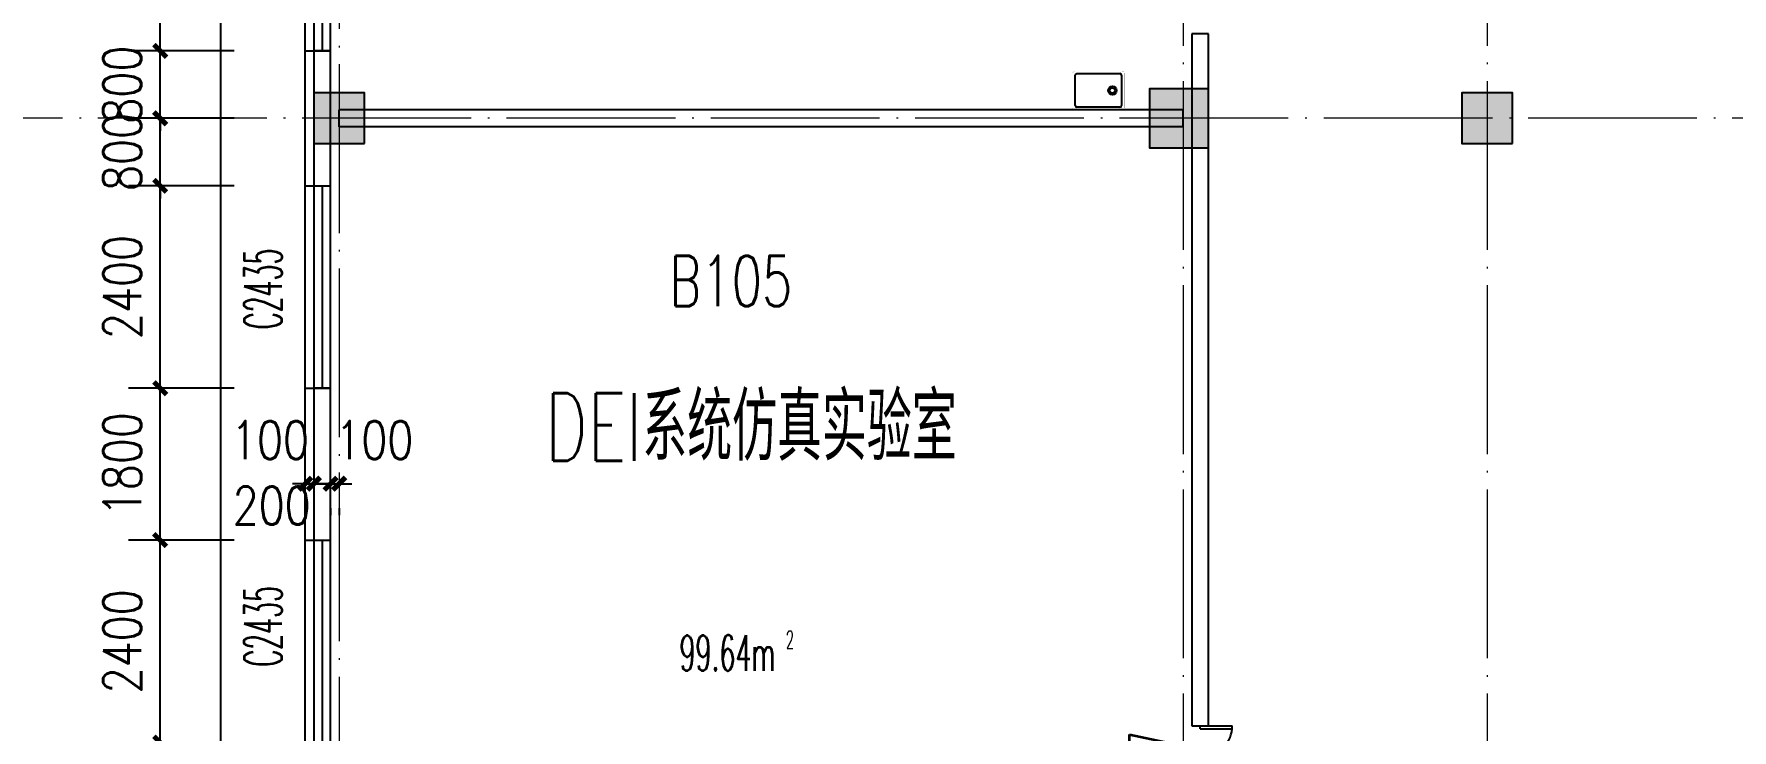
# Model space of a CAD drawing. Extents: x 1417642 to 3570900, y 124798 to 1191112.
# Drawn here: x 1507865 to 1527979, y 712281 to 720533 of the extents above; entities that cross this region are included whole.
import ezdxf

# ---------------------------------------------------------------- set-up
doc = ezdxf.new("R2010")
doc.units = 0
doc.header["$LTSCALE"] = 1000
doc.header["$MEASUREMENT"] = 0
doc.linetypes.add('DOTE', pattern=[2.42, 2, -0.2, 0.02, -0.2])
doc.layers.get('0').update_dxf_attribs({"linetype": 'CONTINUOUS'})
doc.layers.get('Defpoints').update_dxf_attribs({"linetype": 'CONTINUOUS'})
for name, color, linetype in [('colu', 2, 'CONTINUOUS'), ('DOTE', 1, 'DOTE'), ('PUB_DIM', 3, 'CONTINUOUS'), ('PUB_TEXT', 40, 'CONTINUOUS'), ('SPACE', 7, 'CONTINUOUS'), ('SURFACE', 6, 'CONTINUOUS'), ('tiaozheng', 20, 'CONTINUOUS'), ('WALL', 4, 'CONTINUOUS'), ('WINDOW', 2, 'CONTINUOUS'), ('WINDOW_TEXT', 7, 'CONTINUOUS'), ('填充', 252, 'CONTINUOUS'), ('屋面轮廓', 101, 'CONTINUOUS'), ('柱填充', 8, 'CONTINUOUS'), ('水点', 3, 'CONTINUOUS')]:
    doc.layers.add(name, color=color, linetype=linetype)
doc.styles.add('_TCH_SPACE', font='ROMANS', dxfattribs={"width": 0.7, "height": 5, "bigfont": 'Z'})
doc.styles.add('_TCH_WINDOW', font='ROMANS.shx', dxfattribs={"width": 0.7, "height": 400, "bigfont": 'Z.shx'})
doc.styles.add('DIM_FONT', font='SIMPLEX.shx', dxfattribs={"width": 0.8})
doc.styles.get("Standard").update_dxf_attribs({"font": 'GBENOR', "bigfont": 'GBCBIG'})
doc.styles.add('Z', font='ROMANS', dxfattribs={"width": 0.7, "bigfont": 'Z'})
doc.dimstyles.new('DIMN150', dxfattribs={"dimscale": 1.5, "dimtxt": 300, "dimasz": 100, "dimexe": 250, "dimexo": 300, "dimgap": 150, "dimtad": 1, "dimdec": 0, "dimzin": 0, "dimdsep": 46, "dimtxsty": 'DIM_FONT', "dimblk": 'ARCHTICK', "dimcen": 0.09, "dimdle": 1.5, "dimclrt": 7, "dimazin": 2, "dimtfac": 1, "dimtdec": 0, "dimtix": 1, "dimtmove": 2, "dimatfit": 3, "dimldrblk": 'ARCHTICK', "dimfxl": 1, "dimtolj": 1, "dimtzin": 0, "dimarcsym": 0})

# ---------------------------------------------------------------- blocks, each defined once
blk = doc.blocks.new('M_E3')
for p, q in [((-275, -410), (-275, -50)), ((-255, -30), (255, -30)), ((275, -50), (275, -410)), ((255, -430), (-255, -430))]:
    blk.add_line(p, q)
at = {"const_width": 1.5}
for points in [[(-275, 0, 0.414214), (-305, -30, 0.414214)], [(305, -30, 0.414214), (275, 0, 0.414214)], [(-305, -430, 0.414214), (-275, -460, 0.414214)], [(275, -460, 0.414214), (305, -430, 0.414214)]]:
    blk.add_lwpolyline(points, format="xyb", dxfattribs=at)
for points in [[(-275, 0), (275, 0)], [(-305, -430), (-305, -30)], [(305, -30), (305, -430)], [(275, -460), (-275, -460)]]:
    blk.add_lwpolyline(points, dxfattribs=at)
for radius in [50, 32.5]:
    blk.add_circle((165, -230), radius)
for centre, start, end in [((-255, -50), 90, 180), ((255, -50), 0, 90), ((-255, -410), 180, 270), ((255, -410), 270, 0)]:
    blk.add_arc(centre, 20, start, end)
at = {"width": 0.8, "flags": 9}
for tag in ['XSIZE', 'YSIZE']:
    blk.add_attdef(tag, (0, 0), '', height=0.5, dxfattribs=at)
blk = doc.blocks.new('678')
at = {"layer": '柱填充'}
h = blk.add_hatch(color=256, dxfattribs=at)
h.paths.add_polyline_path([(1591630, 863580), (1591630, 864280), (1590930, 864280), (1590930, 863580)])
h.paths.add_polyline_path([(1591630, 871580), (1591630, 872280), (1590930, 872280), (1590930, 871580)])
h.paths.add_polyline_path([(1635280, 879530), (1635280, 880230), (1634580, 880230), (1634580, 879530)])
h.paths.add_polyline_path([(1658830, 893230), (1658830, 893830), (1658230, 893830), (1658230, 893230)])
h.paths.add_polyline_path([(1658880, 883230), (1658880, 883930), (1658180, 883930), (1658180, 883230)])
h.paths.add_polyline_path([(1658830, 879630), (1658830, 880230), (1658230, 880230), (1658230, 879630)])
h.paths.add_polyline_path([(1658880, 872230), (1658180, 872230), (1658180, 871630), (1658880, 871630)])
h.paths.add_polyline_path([(1658830, 863630), (1658830, 864230), (1658230, 864230), (1658230, 863630)])
h.paths.add_polyline_path([(1658830, 853630), (1658830, 854230), (1658230, 854230), (1658230, 853630)])
h.paths.add_polyline_path([(1658830, 845630), (1658830, 846230), (1658230, 846230), (1658230, 845630)])
h.paths.add_polyline_path([(1658830, 835630), (1658830, 836230), (1658230, 836230), (1658230, 835630)])
h.paths.add_polyline_path([(1648830, 893230), (1648830, 893830), (1648230, 893830), (1648230, 893230)])
h.paths.add_polyline_path([(1648830, 883230), (1648830, 883830), (1648230, 883830), (1648230, 883230)])
h.paths.add_polyline_path([(1648830, 879630), (1648830, 880230), (1648230, 880230), (1648230, 879630)])
h.paths.add_polyline_path([(1648830, 871630), (1648830, 872230), (1648230, 872230), (1648230, 871630)])
h.paths.add_polyline_path([(1648930, 863580), (1648930, 864280), (1648230, 864280), (1648230, 863580)])
h.paths.add_polyline_path([(1648930, 853580), (1648930, 854280), (1648230, 854280), (1648230, 853580)])
h.paths.add_polyline_path([(1648930, 845630), (1648930, 846330), (1648230, 846330), (1648230, 845630)])
h.paths.add_polyline_path([(1648930, 835630), (1648930, 836330), (1648230, 836330), (1648230, 835630)])
h.paths.add_polyline_path([(1645230, 891430), (1645230, 892030), (1644630, 892030), (1644630, 891430)])
h.paths.add_polyline_path([(1645280, 883230), (1645280, 883930), (1644580, 883930), (1644580, 883230)])
h.paths.add_polyline_path([(1645230, 879630), (1645230, 880230), (1644630, 880230), (1644630, 879630)])
h.paths.add_polyline_path([(1645230, 871630), (1645230, 872230), (1644630, 872230), (1644630, 871630)])
h.paths.add_polyline_path([(1645230, 863630), (1645230, 864230), (1644630, 864230), (1644630, 863630)])
h.paths.add_polyline_path([(1645230, 853630), (1645230, 854230), (1644630, 854230), (1644630, 853630)])
h.paths.add_polyline_path([(1645280, 845630), (1645280, 846330), (1644580, 846330), (1644580, 845630)])
h.paths.add_polyline_path([(1645230, 835630), (1645230, 836230), (1644630, 836230), (1644630, 835630)])
h.paths.add_polyline_path([(1635230, 893230), (1635230, 893830), (1634630, 893830), (1634630, 893230)])
h.paths.add_polyline_path([(1635230, 891430), (1635230, 892030), (1634630, 892030), (1634630, 891430)])
h.paths.add_polyline_path([(1635280, 883230), (1635280, 883930), (1634580, 883930), (1634580, 883230)])
h.paths.add_polyline_path([(1635230, 871630), (1635230, 872430), (1634630, 872430), (1634630, 871630)])
h.paths.add_polyline_path([(1635230, 853430), (1635230, 854230), (1634630, 854230), (1634630, 853430)])
h.paths.add_polyline_path([(1635330, 845630), (1635330, 846430), (1634530, 846430), (1634530, 845630)])
h.paths.add_polyline_path([(1635230, 835630), (1635230, 836230), (1634630, 836230), (1634630, 835630)])
h.paths.add_polyline_path([(1627230, 893230), (1627230, 893830), (1626630, 893830), (1626630, 893230)])
h.paths.add_polyline_path([(1627280, 883230), (1627280, 883930), (1626580, 883930), (1626580, 883230)])
h.paths.add_polyline_path([(1627230, 879630), (1627230, 880230), (1626630, 880230), (1626630, 879630)])
h.paths.add_polyline_path([(1627230, 871630), (1627230, 872430), (1626630, 872430), (1626630, 871630)])
h.paths.add_polyline_path([(1627230, 853430), (1627230, 854230), (1626630, 854230), (1626630, 853430)])
h.paths.add_polyline_path([(1627330, 845630), (1627330, 846430), (1626530, 846430), (1626530, 845630)])
h.paths.add_polyline_path([(1627230, 835630), (1627230, 836230), (1626630, 836230), (1626630, 835630)])
h.paths.add_polyline_path([(1619230, 893230), (1619230, 893830), (1618630, 893830), (1618630, 893230)])
h.paths.add_polyline_path([(1619280, 883230), (1619280, 883930), (1618580, 883930), (1618580, 883230)])
h.paths.add_polyline_path([(1619230, 879630), (1619230, 880230), (1618630, 880230), (1618630, 879630)])
h.paths.add_polyline_path([(1619230, 871630), (1619230, 872430), (1618630, 872430), (1618630, 871630)])
h.paths.add_polyline_path([(1619230, 853430), (1619230, 854230), (1618630, 854230), (1618630, 853430)])
h.paths.add_polyline_path([(1619330, 845630), (1619330, 846430), (1618530, 846430), (1618530, 845630)])
h.paths.add_polyline_path([(1619280, 835580), (1619280, 836280), (1618580, 836280), (1618580, 835580)])
h.paths.add_polyline_path([(1611230, 893230), (1611230, 893830), (1610630, 893830), (1610630, 893230)])
h.paths.add_polyline_path([(1611280, 883230), (1611280, 883930), (1610580, 883930), (1610580, 883230)])
h.paths.add_polyline_path([(1611230, 879630), (1611230, 880230), (1610630, 880230), (1610630, 879630)])
h.paths.add_polyline_path([(1611230, 871630), (1611230, 872430), (1610630, 872430), (1610630, 871630)])
h.paths.add_polyline_path([(1611230, 853430), (1611230, 854230), (1610630, 854230), (1610630, 853430)])
h.paths.add_polyline_path([(1611330, 845630), (1611330, 846430), (1610530, 846430), (1610530, 845630)])
h.paths.add_polyline_path([(1611280, 835580), (1611280, 836280), (1610580, 836280), (1610580, 835580)])
h.paths.add_polyline_path([(1603230, 893230), (1603230, 893830), (1602630, 893830), (1602630, 893230)])
h.paths.add_polyline_path([(1603280, 883230), (1603280, 883930), (1602580, 883930), (1602580, 883230)])
h.paths.add_polyline_path([(1603230, 879630), (1603230, 880230), (1602630, 880230), (1602630, 879630)])
h.paths.add_polyline_path([(1603230, 871630), (1603230, 872430), (1602630, 872430), (1602630, 871630)])
h.paths.add_polyline_path([(1603230, 853430), (1603230, 854230), (1602630, 854230), (1602630, 853430)])
h.paths.add_polyline_path([(1603330, 845630), (1603330, 846430), (1602530, 846430), (1602530, 845630)])
h.paths.add_polyline_path([(1603280, 835580), (1603280, 836280), (1602580, 836280), (1602580, 835580)])
h.paths.add_polyline_path([(1603230, 814930), (1603230, 815530), (1602630, 815530), (1602630, 814930)])
h.paths.add_polyline_path([(1595230, 893230), (1595230, 893830), (1594630, 893830), (1594630, 893230)])
h.paths.add_polyline_path([(1595230, 883230), (1595230, 883830), (1594630, 883830), (1594630, 883230)])
h.paths.add_polyline_path([(1595230, 879630), (1595230, 880230), (1594630, 880230), (1594630, 879630)])
h.paths.add_polyline_path([(1595230, 871630), (1595230, 872230), (1594630, 872230), (1594630, 871630)])
h.paths.add_polyline_path([(1595230, 863630), (1595230, 864230), (1594630, 864230), (1594630, 863630)])
h.paths.add_polyline_path([(1595230, 853630), (1595230, 854230), (1594630, 854230), (1594630, 853630)])
h.paths.add_polyline_path([(1595330, 845630), (1595330, 846330), (1594630, 846330), (1594630, 845630)])
h.paths.add_polyline_path([(1595330, 835580), (1595330, 836280), (1594630, 836280), (1594630, 835580)])
h.paths.add_polyline_path([(1591630, 893230), (1591630, 893830), (1591030, 893830), (1591030, 893230)])
h.paths.add_polyline_path([(1591680, 883230), (1591680, 883930), (1590980, 883930), (1590980, 883230)])
h.paths.add_polyline_path([(1591630, 879630), (1591630, 880230), (1591030, 880230), (1591030, 879630)])
h.paths.add_polyline_path([(1591630, 853580), (1591630, 854280), (1590930, 854280), (1590930, 853580)])
h.paths.add_polyline_path([(1591630, 845580), (1591630, 846280), (1590930, 846280), (1590930, 845580)])
h.paths.add_polyline_path([(1591630, 835630), (1591630, 836330), (1590930, 836330), (1590930, 835630)])
h.paths.add_polyline_path([(1591630, 814930), (1591630, 815530), (1591030, 815530), (1591030, 814930)])
h.paths.add_polyline_path([(1581630, 893230), (1581630, 893830), (1581030, 893830), (1581030, 893230)])
h.paths.add_polyline_path([(1581730, 883230), (1581730, 883930), (1581030, 883930), (1581030, 883230)])
h.paths.add_polyline_path([(1581630, 879630), (1581630, 880230), (1581030, 880230), (1581030, 879630)])
h.paths.add_polyline_path([(1581630, 871630), (1581630, 872230), (1581030, 872230), (1581030, 871630)])
h.paths.add_polyline_path([(1581630, 863630), (1581630, 864230), (1581030, 864230), (1581030, 863630)])
h.paths.add_polyline_path([(1581630, 853630), (1581630, 854230), (1581030, 854230), (1581030, 853630)])
h.paths.add_polyline_path([(1581630, 845630), (1581630, 846230), (1581030, 846230), (1581030, 845630)])
h.paths.add_polyline_path([(1581630, 835630), (1581630, 836230), (1581030, 836230), (1581030, 835630)])
h.paths.add_polyline_path([(1581630, 814930), (1581630, 815530), (1581030, 815530), (1581030, 814930)])
h.paths.add_polyline_path([(1603230, 830430), (1603230, 831230), (1602530, 831230), (1602530, 830430)])
h.paths.add_polyline_path([(1603230, 818530), (1603230, 819330), (1602530, 819330), (1602530, 818530)])
h.paths.add_polyline_path([(1581030, 831230), (1581030, 830430), (1581730, 830430), (1581730, 831230)])
h.paths.add_polyline_path([(1581030, 819330), (1581030, 818530), (1581730, 818530), (1581730, 819330)])
h.paths.add_polyline_path([(1591630, 830430), (1591630, 831230), (1590930, 831230), (1590930, 830430)])
h.paths.add_polyline_path([(1591630, 818530), (1591630, 819330), (1590930, 819330), (1590930, 818530)])
at = {"layer": 'colu'}
for points in [[(1581630, 863630), (1581630, 864230), (1581030, 864230), (1581030, 863630)], [(1591630, 863580), (1591630, 864280), (1590930, 864280), (1590930, 863580)], [(1595230, 863630), (1595230, 864230), (1594630, 864230), (1594630, 863630)]]:
    blk.add_lwpolyline(points, close=True, dxfattribs=at)
blk = doc.blocks.new('_ArchTick')
at = {"color": 0, "linetype": 'ByBlock', "const_width": 0.4}
blk.add_lwpolyline([(-0.5, -0.5), (0.5, 0.5)], dxfattribs=at)
blk = doc.blocks.new('*D2446')
at = {"layer": 'Defpoints', "color": 0}
for p in [(1511379, 715361), (1511479, 715361), (1511479, 715202)]:
    blk.add_point(p, dxfattribs=at)
at = {"layer": 'PUB_DIM', "color": 0, "lineweight": -2}
for p, q in [((1511379, 715202), (1511229, 715202)), ((1511379, 715202), (1511479, 715202)), ((1511479, 715202), (1511629, 715202)), ((1511379, 714911), (1511379, 714827)), ((1511479, 714911), (1511479, 714827))]:
    blk.add_line(p, q, dxfattribs=at)
at = {"layer": 'PUB_DIM', "color": 0, "lineweight": -2, "xscale": 150, "yscale": 150, "zscale": 150}
blk.add_blockref('_ArchTick', (1511379, 715202), dxfattribs=at)
at = {"layer": 'PUB_DIM', "color": 0, "lineweight": -2, "xscale": 150, "yscale": 150, "zscale": 150, "rotation": 180}
blk.add_blockref('_ArchTick', (1511479, 715202), dxfattribs=at)
at = {"layer": 'PUB_DIM', "color": 7, "insert": (1511897, 715719), "char_height": 450, "attachment_point": 5, "style": 'DIM_FONT'}
blk.add_mtext('\\A1;100', dxfattribs=at)
blk = doc.blocks.new('*D2447')
at = {"layer": 'Defpoints', "color": 0}
for p in [(1511179, 715361), (1511379, 715361), (1511379, 715202)]:
    blk.add_point(p, dxfattribs=at)
at = {"layer": 'PUB_DIM', "color": 0, "lineweight": -2}
for p, q in [((1511179, 715202), (1511029, 715202)), ((1511179, 715202), (1511379, 715202)), ((1511379, 715202), (1511529, 715202)), ((1511179, 714911), (1511179, 714827)), ((1511379, 714911), (1511379, 714827))]:
    blk.add_line(p, q, dxfattribs=at)
at = {"layer": 'PUB_DIM', "color": 0, "lineweight": -2, "xscale": 150, "yscale": 150, "zscale": 150}
blk.add_blockref('_ArchTick', (1511179, 715202), dxfattribs=at)
at = {"layer": 'PUB_DIM', "color": 0, "lineweight": -2, "xscale": 150, "yscale": 150, "zscale": 150, "rotation": 180}
blk.add_blockref('_ArchTick', (1511379, 715202), dxfattribs=at)
at = {"layer": 'PUB_DIM', "color": 7, "insert": (1510681, 714943), "char_height": 450, "attachment_point": 5, "style": 'DIM_FONT'}
blk.add_mtext('\\A1;200', dxfattribs=at)
blk = doc.blocks.new('*D2448')
at = {"layer": 'Defpoints', "color": 0}
for p in [(1511079, 715361), (1511179, 715361), (1511179, 715202)]:
    blk.add_point(p, dxfattribs=at)
at = {"layer": 'PUB_DIM', "color": 0, "lineweight": -2}
for p, q in [((1511079, 715202), (1510929, 715202)), ((1511079, 715202), (1511179, 715202)), ((1511179, 715202), (1511329, 715202)), ((1511079, 714911), (1511079, 714827)), ((1511179, 714911), (1511179, 714827))]:
    blk.add_line(p, q, dxfattribs=at)
at = {"layer": 'PUB_DIM', "color": 0, "lineweight": -2, "xscale": 150, "yscale": 150, "zscale": 150}
blk.add_blockref('_ArchTick', (1511079, 715202), dxfattribs=at)
at = {"layer": 'PUB_DIM', "color": 0, "lineweight": -2, "xscale": 150, "yscale": 150, "zscale": 150, "rotation": 180}
blk.add_blockref('_ArchTick', (1511179, 715202), dxfattribs=at)
at = {"layer": 'PUB_DIM', "color": 7, "insert": (1510661, 715719), "char_height": 450, "attachment_point": 5, "style": 'DIM_FONT'}
blk.add_mtext('\\A1;100', dxfattribs=at)
blk = doc.blocks.new('*D3626')
at = {"layer": 'Defpoints', "color": 0}
for p in [(1509360, 722733), (1510687, 722733), (1510687, 720333)]:
    blk.add_point(p, dxfattribs=at)
at = {"layer": 'PUB_DIM', "color": 0, "lineweight": -2}
for p, q in [((1510237, 722733), (1508985, 722733)), ((1509360, 720331), (1509360, 722735)), ((1510237, 720333), (1508985, 720333))]:
    blk.add_line(p, q, dxfattribs=at)
at = {"layer": 'PUB_DIM', "color": 0, "lineweight": -2, "xscale": 150, "yscale": 150, "zscale": 150}
for p, rotation in [((1509360, 722733), 90), ((1509360, 720333), 270)]:
    blk.add_blockref('_ArchTick', p, dxfattribs=dict(at, rotation=rotation))
at = {"layer": 'PUB_DIM', "color": 7, "insert": (1508910, 721533), "char_height": 450, "attachment_point": 5, "rotation": 90, "style": 'DIM_FONT'}
blk.add_mtext('\\A1;2400', dxfattribs=at)
blk = doc.blocks.new('*D3627')
at = {"layer": 'Defpoints', "color": 0}
for p in [(1509360, 720333), (1510687, 720333), (1510687, 719533)]:
    blk.add_point(p, dxfattribs=at)
at = {"layer": 'PUB_DIM', "color": 0, "lineweight": -2}
for p, q in [((1510237, 720333), (1508985, 720333)), ((1509360, 720333), (1509360, 720483)), ((1509360, 719533), (1509360, 720333)), ((1510237, 719533), (1508985, 719533)), ((1509360, 719533), (1509360, 719383))]:
    blk.add_line(p, q, dxfattribs=at)
at = {"layer": 'PUB_DIM', "color": 0, "lineweight": -2, "xscale": 150, "yscale": 150, "zscale": 150}
for p, rotation in [((1509360, 720333), 270), ((1509360, 719533), 90)]:
    blk.add_blockref('_ArchTick', p, dxfattribs=dict(at, rotation=rotation))
at = {"layer": 'PUB_DIM', "color": 7, "insert": (1508910, 719933), "char_height": 450, "attachment_point": 5, "rotation": 90, "style": 'DIM_FONT'}
blk.add_mtext('\\A1;800', dxfattribs=at)
blk = doc.blocks.new('*D3628')
at = {"layer": 'Defpoints', "color": 0}
for p in [(1509360, 719533), (1510687, 719533), (1510687, 718733)]:
    blk.add_point(p, dxfattribs=at)
at = {"layer": 'PUB_DIM', "color": 0, "lineweight": -2}
for p, q in [((1509360, 719533), (1509360, 719683)), ((1510237, 719533), (1508985, 719533)), ((1509360, 718733), (1509360, 719533)), ((1510237, 718733), (1508985, 718733)), ((1509360, 718733), (1509360, 718583))]:
    blk.add_line(p, q, dxfattribs=at)
at = {"layer": 'PUB_DIM', "color": 0, "lineweight": -2, "xscale": 150, "yscale": 150, "zscale": 150}
for p, rotation in [((1509360, 719533), 270), ((1509360, 718733), 90)]:
    blk.add_blockref('_ArchTick', p, dxfattribs=dict(at, rotation=rotation))
at = {"layer": 'PUB_DIM', "color": 7, "insert": (1508910, 719133), "char_height": 450, "attachment_point": 5, "rotation": 90, "style": 'DIM_FONT'}
blk.add_mtext('\\A1;800', dxfattribs=at)
blk = doc.blocks.new('*D3629')
at = {"layer": 'Defpoints', "color": 0}
for p in [(1509360, 718733), (1510687, 718733), (1510687, 716333)]:
    blk.add_point(p, dxfattribs=at)
at = {"layer": 'PUB_DIM', "color": 0, "lineweight": -2}
for p, q in [((1510237, 718733), (1508985, 718733)), ((1509360, 716331), (1509360, 718735)), ((1510237, 716333), (1508985, 716333))]:
    blk.add_line(p, q, dxfattribs=at)
at = {"layer": 'PUB_DIM', "color": 0, "lineweight": -2, "xscale": 150, "yscale": 150, "zscale": 150}
for p, rotation in [((1509360, 718733), 90), ((1509360, 716333), 270)]:
    blk.add_blockref('_ArchTick', p, dxfattribs=dict(at, rotation=rotation))
at = {"layer": 'PUB_DIM', "color": 7, "insert": (1508910, 717533), "char_height": 450, "attachment_point": 5, "rotation": 90, "style": 'DIM_FONT'}
blk.add_mtext('\\A1;2400', dxfattribs=at)
blk = doc.blocks.new('*D3630')
at = {"layer": 'Defpoints', "color": 0}
for p in [(1509360, 716333), (1510687, 716333), (1510687, 714533)]:
    blk.add_point(p, dxfattribs=at)
at = {"layer": 'PUB_DIM', "color": 0, "lineweight": -2}
for p, q in [((1510237, 716333), (1508985, 716333)), ((1509360, 714531), (1509360, 716335)), ((1510237, 714533), (1508985, 714533))]:
    blk.add_line(p, q, dxfattribs=at)
at = {"layer": 'PUB_DIM', "color": 0, "lineweight": -2, "xscale": 150, "yscale": 150, "zscale": 150}
for p, rotation in [((1509360, 716333), 90), ((1509360, 714533), 270)]:
    blk.add_blockref('_ArchTick', p, dxfattribs=dict(at, rotation=rotation))
at = {"layer": 'PUB_DIM', "color": 7, "insert": (1508910, 715433), "char_height": 450, "attachment_point": 5, "rotation": 90, "style": 'DIM_FONT'}
blk.add_mtext('\\A1;1800', dxfattribs=at)
blk = doc.blocks.new('*D3631')
at = {"layer": 'Defpoints', "color": 0}
for p in [(1509360, 714533), (1510687, 714533), (1510687, 712133)]:
    blk.add_point(p, dxfattribs=at)
at = {"layer": 'PUB_DIM', "color": 0, "lineweight": -2}
for p, q in [((1510237, 714533), (1508985, 714533)), ((1509360, 712131), (1509360, 714535)), ((1510237, 712133), (1508985, 712133))]:
    blk.add_line(p, q, dxfattribs=at)
at = {"layer": 'PUB_DIM', "color": 0, "lineweight": -2, "xscale": 150, "yscale": 150, "zscale": 150}
for p, rotation in [((1509360, 714533), 90), ((1509360, 712133), 270)]:
    blk.add_blockref('_ArchTick', p, dxfattribs=dict(at, rotation=rotation))
at = {"layer": 'PUB_DIM', "color": 7, "insert": (1508910, 713333), "char_height": 450, "attachment_point": 5, "rotation": 90, "style": 'DIM_FONT'}
blk.add_mtext('\\A1;2400', dxfattribs=at)
blk = doc.blocks.new('$DorLib2D$00000225')
at = {"color": 0}
for p, q in [((0.475, -0.001), (0.475, 0.752)), ((0.475, 0.752), (0.5, 0.752)), ((0.5, -0.001), (0.5, 0.752)), ((-0.5, 0), (-0.5, 0.252)), ((-0.475, 0.252), (-0.5, 0.252)), ((-0.475, 0), (-0.475, 0.252)), ((-0.475, 0), (-0.5, 0)), ((0.475, -0.001), (0.5, -0.001))]:
    blk.add_line(p, q, dxfattribs=at)
for centre, radius, start, end in [((0.505, -0.002), 0.755, 92.2493, 179.7238), ((-0.501, 0.003), 0.251, 359.7899, 84.0974)]:
    blk.add_arc(centre, radius, start, end, dxfattribs=at)
blk = doc.blocks.new('$TCHSYS$WIN2D')
for p, q in [((-0.5, 0.5), (0.5, 0.5)), ((-0.5, 0.5), (-0.5, -0.5)), ((0.5, 0.5), (0.5, -0.5)), ((0.5, 0.1667), (-0.5, 0.1667)), ((0.5, -0.1667), (-0.5, -0.1667)), ((-0.5, -0.5), (0.5, -0.5))]:
    blk.add_line(p, q)

msp = doc.modelspace()

# ---------------------------------------------------------------- linework, layer by layer
at = {"layer": 'DOTE', "lineweight": 0, "elevation": 0}
for points in [[(1511478.8, 727433.2), (1511478.8, 643548.7)], [(1521478.8, 727233.2), (1521478.8, 643548.7)], [(1525078.8, 727233.2), (1525078.8, 643548.7)], [(1597742.3, 719533.2), (1501678.8, 719533.2)]]:
    msp.add_lwpolyline(points, dxfattribs=at)
at = {"layer": 'SURFACE'}
for p, q in [((1511078.8, 720333.2), (1511178.8, 720333.2)), ((1511078.8, 718733.2), (1511078.8, 720333.2)), ((1511078.8, 718733.2), (1511178.8, 718733.2)), ((1511078.8, 716333.2), (1511178.8, 716333.2)), ((1511078.8, 714533.2), (1511078.8, 716333.2)), ((1511078.8, 714533.2), (1511178.8, 714533.2))]:
    msp.add_line(p, q, dxfattribs=at)
at = {"layer": 'WALL'}
for p, q in [((1521778.8, 720533.2), (1521578.8, 720533.2)), ((1521578.8, 720533.2), (1521578.8, 719533.2)), ((1521778.8, 719533.2), (1521778.8, 720533.2)), ((1511378.8, 720333.2), (1511178.8, 720333.2)), ((1511178.8, 720333.2), (1511178.8, 718733.2)), ((1511378.8, 718733.2), (1511378.8, 720333.2)), ((1521478.8, 719633.2), (1511478.8, 719633.2)), ((1511478.8, 719433.2), (1511478.8, 719633.2)), ((1521478.8, 719433.2), (1521478.8, 719633.2)), ((1521578.8, 719533.2), (1521578.8, 712333.2)), ((1521778.8, 712333.2), (1521778.8, 719533.2)), ((1521478.8, 719433.2), (1511478.8, 719433.2)), ((1511178.8, 718733.2), (1511378.8, 718733.2)), ((1511378.8, 716333.2), (1511178.8, 716333.2)), ((1511178.8, 716333.2), (1511178.8, 714533.2)), ((1511378.8, 714533.2), (1511378.8, 716333.2)), ((1511178.8, 714533.2), (1511378.8, 714533.2)), ((1521578.8, 712333.2), (1521778.8, 712333.2))]:
    msp.add_line(p, q, dxfattribs=at)
at = {"layer": '屋面轮廓'}
msp.add_line((1510078.8, 690133.2, 0), (1510078.8, 726133.2, 0), dxfattribs=at)

# ---------------------------------------------------------------- block references
at = {"layer": 'tiaozheng', "color": 2}
msp.add_blockref('678', (-69851.5, -144396.9, 0), dxfattribs=at)
at = {"layer": 'WINDOW', "color": 2}
ref = msp.add_blockref('$TCHSYS$WIN2D', (1511228.8, 721533.2), dxfattribs=dict(at, xscale=2400, yscale=300, zscale=2400, rotation=90))
ref.add_attrib('A', 'C2435', (1510802, 721034.5), dxfattribs={"layer": 'WINDOW_TEXT', "color": 2, "height": 446.25, "rotation": 90, "style": '_TCH_WINDOW', "width": 0.494118})
ref = msp.add_blockref('$TCHSYS$WIN2D', (1511228.8, 717533.2), dxfattribs=dict(at, xscale=2400, yscale=300, zscale=2400, rotation=90))
ref.add_attrib('A', 'C2435', (1510802, 717034.5), dxfattribs={"layer": 'WINDOW_TEXT', "color": 2, "height": 446.25, "rotation": 90, "style": '_TCH_WINDOW', "width": 0.494118})
ref = msp.add_blockref('$TCHSYS$WIN2D', (1511228.8, 713333.2), dxfattribs=dict(at, xscale=2400, yscale=300, zscale=2400, rotation=90))
ref.add_attrib('A', 'C2435', (1510802, 713034.5), dxfattribs={"layer": 'WINDOW_TEXT', "color": 2, "height": 446.25, "rotation": 90, "style": '_TCH_WINDOW', "width": 0.494118})
at = {"layer": 'WINDOW', "lineweight": 0}
ref = msp.add_blockref('$DorLib2D$00000225', (1521678.8, 711583.2), dxfattribs=dict(at, xscale=-1500, yscale=-1500, zscale=-1500, rotation=90))
ref.add_attrib('A', 'M1527', (1521289.5, 711274), dxfattribs={"layer": 'WINDOW_TEXT', "lineweight": 0, "height": 446.25, "rotation": 90, "style": '_TCH_WINDOW', "width": 0.494118})
at = {"layer": '水点'}
msp.add_blockref('M_E3', (1520473.8, 720093.2, 0), dxfattribs=at)

# ---------------------------------------------------------------- texts
at = {"layer": 'PUB_TEXT', "color": 1, "lineweight": 60, "style": 'Z', "width": 0.7}
msp.add_text('B105', height=600, dxfattribs=at).set_placement((1515390.4, 717304.5))
at = {"layer": 'SPACE', "style": '_TCH_SPACE', "width": 0.525}
for s, height, p in [('2', 210, (1516772.1, 713247.6, 0)), ('99.64m', 420, (1515512.1, 712985.1, 0))]:
    msp.add_text(s, height=height, dxfattribs=at).set_placement(p)
at = {"layer": '填充', "insert": (1513918.7, 716274.6), "char_height": 800, "width": 5198.882, "attachment_point": 1, "style": '_TCH_WINDOW'}
msp.add_mtext('{\\C2;DEI系统仿真实验室}', dxfattribs=at)

# ---------------------------------------------------------------- dimensions: what is measured, and where the dimension line sits
at = {"layer": 'PUB_DIM'}
for p1, p2, picture, middle in [((1510687.4, 720333.2), (1510687.4, 722733.2), '*D3626', (1508910, 721533.2)), ((1510687.4, 719533.2), (1510687.4, 720333.2), '*D3627', (1508910, 719933.2)), ((1510687.4, 718733.2), (1510687.4, 719533.2), '*D3628', (1508910, 719133.2)), ((1510687.4, 716333.2), (1510687.4, 718733.2), '*D3629', (1508910, 717533.2)), ((1510687.4, 714533.2), (1510687.4, 716333.2), '*D3630', (1508910, 715433.2)), ((1510687.4, 712133.2), (1510687.4, 714533.2), '*D3631', (1508910, 713333.2))]:
    dim = msp.add_aligned_dim(p1=p1, p2=p2, distance=1327.4, dimstyle='DIMN150', dxfattribs=at)
    dim.commit()
    dim.dimension.update_dxf_attribs({"geometry": picture, "text_midpoint": middle})
for base, p1, p2, picture, middle in [((1511178.8, 715201.6), (1511078.8, 715361), (1511178.8, 715361), '*D2448', (1510661.1, 715719.1)), ((1511478.8, 715201.6), (1511378.8, 715361), (1511478.8, 715361), '*D2446', (1511896.6, 715719.1)), ((1511378.8, 715201.6), (1511178.8, 715361), (1511378.8, 715361), '*D2447', (1510681.3, 714942.6))]:
    dim = msp.add_linear_dim(base=base, p1=p1, p2=p2, angle=360, dimstyle='DIMN150', dxfattribs=at)
    dim.commit()
    dim.dimension.update_dxf_attribs({"geometry": picture, "text_midpoint": middle, "dimtype": 129})

doc.saveas('drawing.dxf')
